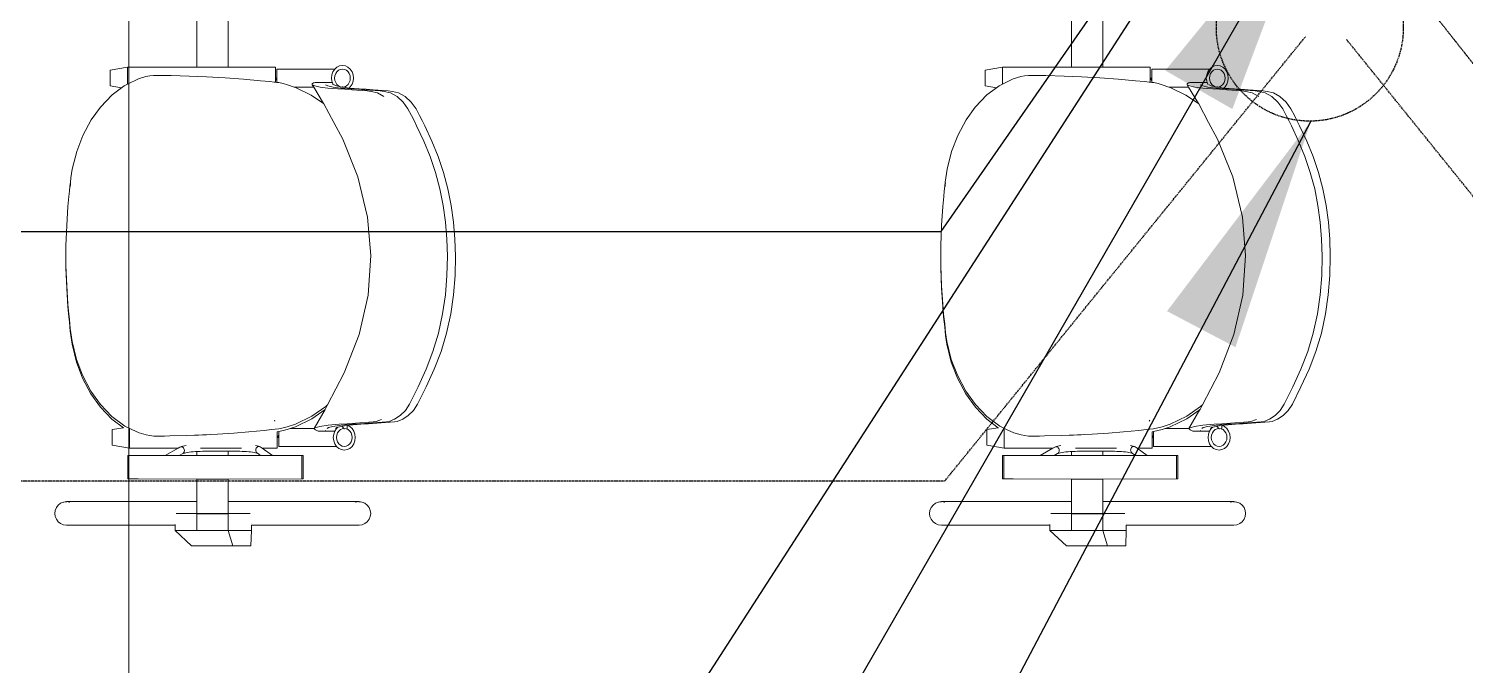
# Model space of a CAD drawing. Header units: millimetres. Extents: x -280308 to 6402717, y -14 to 2073074.
# Drawn here: x 3407 to 5239, y 343428 to 344240 of the extents above; entities that cross this region are included whole.
import ezdxf
from ezdxf.enums import TextEntityAlignment as Align

# ---------------------------------------------------------------- set-up
doc = ezdxf.new("R2010")
doc.units = ezdxf.units.MM
for name, pattern in [('DASHDOT', [1, 0.5, -0.25, 0, -0.25]), ('DASHED2', [0.375, 0.25, -0.125]), ('I02_HIDDEN', [6, 4, -2])]:
    doc.linetypes.add(name, pattern=pattern)
doc.layers.get('0').update_dxf_attribs({"lineweight": 0})
for name, color, linetype, lineweight, true_color in [('-P-ABK', 7, 'Continuous', 30, 0x05ffff), ('P-AKK', 7, 'DASHDOT', 30, 0xffff05), ('P-AKT', 7, 'Continuous', 30, 0xfe0101)]:
    doc.layers.add(name, color=color, linetype=linetype, lineweight=lineweight, true_color=true_color)
for name, color, linetype, lineweight in [('A-Furn', 250, 'Continuous', 0), ('A-FURN-EQPM', 177, 'Continuous', 0), ('A-Z22-T-Anno_Text', 152, 'Continuous', 9), ('A-Z774-E-Hidden', 142, 'I02_HIDDEN', 0)]:
    doc.layers.add(name, color=color, linetype=linetype, lineweight=lineweight)
doc.styles.add('SKALA1-200', font='simplex.shx', dxfattribs={"height": 0.3})
doc.styles.add('TGF_A', font='arial.ttf')
doc.dimstyles.new('SKALA1-200', dxfattribs={"dimtxt": 0.3, "dimasz": 0.3, "dimexe": 0.18, "dimexo": 0.0625, "dimgap": 0.08, "dimtad": 1, "dimdec": 0, "dimlfac": 2000, "dimzin": 12, "dimdsep": 46, "dimtxsty": 'SKALA1-200', "dimblk": 'DOTSMALL', "dimcen": 0.09, "dimclrd": 256, "dimclrt": 11, "dimadec": 0, "dimazin": 0, "dimtfac": 1, "dimtdec": 0, "dimtix": 1, "dimtofl": 0, "dimtmove": 2, "dimatfit": 1, "dimfxl": 0.18, "dimtolj": 1, "dimtzin": 0, "dimlwe": -1, "dimarcsym": 0})

# ---------------------------------------------------------------- blocks, each defined once
blk = doc.blocks.new('kursi 2')
at = {"color": 0, "linetype": 'ByBlock', "lineweight": -2}
for p, q in [((149114.6, 67640.7), (149114.6, 67575.1)), ((149154.6, 67640.7), (149154.6, 67575.1)), ((149026.4, 67575.1), (149004.4, 67571.3)), ((149004.4, 67551.5), (149004.4, 67571.3)), ((149114.6, 67575.1), (149026.4, 67575.1)), ((149026.4, 67553.5), (149026.4, 67575.1)), ((149154.6, 67575.1), (149114.6, 67575.1)), ((149215.1, 67575.1), (149154.6, 67575.1)), ((149215.1, 67556), (149215.1, 67575.1)), ((149290.8, 67572.9), (149216.9, 67572.9)), ((149216.9, 67555.8), (149216.9, 67572.9)), ((149288.4, 67569.5), (149287, 67565.6)), ((149290.6, 67572.8), (149288.4, 67569.5)), ((149290.8, 67572.9), (149290.6, 67572.8)), ((149293.5, 67575.4), (149290.8, 67572.9)), ((149291.9, 67567.2), (149290.9, 67564.4)), ((149293.5, 67569.5), (149291.9, 67567.2)), ((149296.9, 67577), (149293.5, 67575.4)), ((149295.5, 67571.4), (149293.5, 67569.5)), ((149298, 67572.5), (149295.5, 67571.4)), ((149300.5, 67577.5), (149296.9, 67577)), ((149300.5, 67572.9), (149298, 67572.5)), ((149304.2, 67577), (149300.5, 67577.5)), ((149303.1, 67572.5), (149300.5, 67572.9)), ((149305.5, 67571.4), (149303.1, 67572.5)), ((149307.5, 67575.4), (149304.2, 67577)), ((149307.6, 67569.5), (149305.5, 67571.4)), ((149310.4, 67572.8), (149307.5, 67575.4)), ((149309.2, 67567.2), (149307.6, 67569.5)), ((149310.2, 67564.4), (149309.2, 67567.2)), ((149312.7, 67569.5), (149310.4, 67572.8)), ((149314.1, 67565.6), (149312.7, 67569.5)), ((149018.9, 67549), (149004.4, 67551.5)), ((149018.9, 67549), (149006.6, 67539.8)), ((149022.2, 67551.4), (149018.9, 67549)), ((149022.2, 67551.4), (149026.4, 67553.5)), ((149026.4, 67553.5), (149040.3, 67560.4)), ((149040.3, 67560.4), (149049.8, 67563.2)), ((149049.8, 67563.2), (149054.7, 67564.2)), ((149054.7, 67564.2), (149059.7, 67564.8)), ((149059.7, 67564.8), (149065.3, 67564.8)), ((149065.3, 67564.8), (149070.8, 67564.8)), ((149070.8, 67564.8), (149081.9, 67564.6)), ((149105.2, 67563.9), (149081.9, 67564.6)), ((149127.3, 67563), (149105.2, 67563.9)), ((149150.8, 67561.6), (149127.3, 67563)), ((149174.3, 67559.9), (149150.8, 67561.6)), ((149174.3, 67559.9), (149196.1, 67558)), ((149196.1, 67558), (149207.8, 67556.8)), ((149207.8, 67556.8), (149213.6, 67556.2)), ((149213.6, 67556.2), (149215.1, 67556)), ((149216.9, 67561.4), (149215.1, 67561.4)), ((149216.9, 67558.4), (149215.1, 67561.4)), ((149215.1, 67556), (149216.9, 67555.8)), ((149216.9, 67555.8), (149219.5, 67555.5)), ((149219.5, 67555.5), (149224.9, 67554.3)), ((149224.9, 67554.3), (149230.2, 67552.8)), ((149230.2, 67552.8), (149238.8, 67549.9)), ((149238.8, 67549.9), (149240.5, 67549.4)), ((149238.8, 67549.9), (149263.8, 67549.9)), ((149260.5, 67539.7), (149240.5, 67549.4)), ((149263.6, 67555.2), (149261.9, 67553.8)), ((149261.9, 67553.8), (149262, 67552.7)), ((149262, 67552.7), (149265.3, 67551.4)), ((149262, 67552.7), (149263.8, 67549.9)), ((149264.5, 67555.4), (149263.6, 67555.2)), ((149263.8, 67549.9), (149276.5, 67528.8)), ((149265.7, 67555.6), (149264.5, 67555.4)), ((149265.3, 67551.4), (149271.9, 67549.8)), ((149282.4, 67555.7), (149265.7, 67555.6)), ((149271.9, 67549.8), (149281.9, 67548.5)), ((149278.7, 67552.8), (149278.8, 67552.8)), ((149278.8, 67552.8), (149282, 67551.5)), ((149282, 67551.5), (149288.6, 67549.9)), ((149283.8, 67555.6), (149282.4, 67555.7)), ((149283.8, 67555.6), (149282.4, 67555.6)), ((149287.6, 67555.6), (149283.8, 67555.6)), ((149287, 67565.6), (149286.5, 67561.4)), ((149286.5, 67561.4), (149287, 67557.2)), ((149287, 67557.2), (149287.6, 67555.6)), ((149287.6, 67555.6), (149288.4, 67553.4)), ((149288.4, 67553.4), (149288.9, 67552.7)), ((149288.6, 67549.9), (149298.6, 67548.6)), ((149290.1, 67552.6), (149292.7, 67551.5)), ((149290.9, 67564.4), (149290.5, 67561.4)), ((149290.5, 67561.4), (149290.9, 67558.4)), ((149290.9, 67558.4), (149291.9, 67555.7)), ((149291.9, 67555.7), (149293.5, 67553.3)), ((149292.7, 67551.5), (149299.2, 67549.9)), ((149293.5, 67553.3), (149295.5, 67551.5)), ((149295.5, 67551.5), (149298, 67550.3)), ((149298, 67550.3), (149300.5, 67549.9)), ((149299.2, 67549.9), (149300, 67549.8)), ((149300, 67549.8), (149304.2, 67549.3)), ((149300.5, 67549.9), (149300.5, 67550.8)), ((149300.5, 67549.9), (149303.1, 67550.3)), ((149303.1, 67550.3), (149304.2, 67550.8)), ((149304.2, 67550.8), (149305.5, 67551.5)), ((149304.2, 67549.3), (149304.2, 67550.8)), ((149304.2, 67549.3), (149308.9, 67548.6)), ((149305.5, 67551.5), (149307.6, 67553.3)), ((149307.6, 67553.3), (149309.2, 67555.7)), ((149308.9, 67548.6), (149310.4, 67550)), ((149309.2, 67555.7), (149310.2, 67558.4)), ((149310.5, 67561.4), (149310.2, 67564.4)), ((149310.2, 67558.4), (149310.5, 67561.4)), ((149310.4, 67550), (149312.7, 67553.4)), ((149312.7, 67553.4), (149314.1, 67557.2)), ((149314.5, 67561.4), (149314.1, 67565.6)), ((149314.1, 67557.2), (149314.5, 67561.4)), ((149006.6, 67539.8), (148991.9, 67524.4)), ((149276.5, 67528.8), (149260.5, 67539.7)), ((149281.9, 67548.5), (149294.8, 67547.6)), ((149294.8, 67547.6), (149303.4, 67547.1)), ((149298.6, 67548.6), (149311.5, 67547.7)), ((149303.4, 67547.1), (149312.5, 67546.5)), ((149308.9, 67548.6), (149309.2, 67548.6)), ((149309.2, 67548.6), (149322, 67547.7)), ((149311.5, 67547.7), (149320.1, 67547.2)), ((149332, 67545), (149312.5, 67546.5)), ((149320.1, 67547.2), (149329.2, 67546.5)), ((149322, 67547.7), (149330.6, 67547.2)), ((149348.6, 67545.1), (149329.2, 67546.5)), ((149330.6, 67547.2), (149339.7, 67546.5)), ((149332, 67545), (149337.1, 67544.4)), ((149337.1, 67544.4), (149345, 67542.6)), ((149359, 67545.1), (149339.7, 67546.5)), ((149345, 67542.6), (149353.4, 67537.8)), ((149348.6, 67545.1), (149353.8, 67544.4)), ((149353.8, 67544.4), (149361.7, 67542.6)), ((149359, 67545.1), (149364.2, 67544.4)), ((149361.7, 67542.6), (149370.1, 67537.9)), ((149364.2, 67544.4), (149372.1, 67542.6)), ((149370.1, 67537.9), (149377.9, 67530.8)), ((149372.1, 67542.6), (149380.4, 67537.9)), ((149377.9, 67530.8), (149384, 67522.1)), ((149380.4, 67537.9), (149388.2, 67530.8)), ((149388.2, 67530.8), (149394.3, 67522.1)), ((148991.9, 67524.4), (148980.1, 67508.1)), ((149276.5, 67528.8), (149276.8, 67528.3)), ((149289.4, 67504.7), (149276.8, 67528.3)), ((149384, 67522.1), (149388.4, 67513.7)), ((149388.4, 67513.7), (149391.8, 67507.1)), ((149394.3, 67522.1), (149398.8, 67513.7)), ((149398.8, 67513.7), (149402.1, 67507.1)), ((148980.1, 67508.1), (148969.4, 67488.1)), ((149300.8, 67483.3), (149289.4, 67504.7)), ((149391.8, 67507.1), (149395.1, 67500.5)), ((149395.1, 67500.5), (149404.2, 67480.9)), ((149402.1, 67507.1), (149405.4, 67500.5)), ((149405.4, 67500.5), (149414.5, 67480.9)), ((148969.4, 67488.1), (148961.6, 67467.8)), ((149320.2, 67435.5), (149300.8, 67483.3)), ((149404.2, 67480.9), (149412.3, 67461.1)), ((149414.5, 67480.9), (149422.6, 67461.1)), ((148961.6, 67467.8), (148955.8, 67445.1)), ((149412.3, 67461.1), (149419.1, 67440.9)), ((149422.6, 67461.1), (149429.4, 67440.9)), ((148954.1, 67434.2), (148955.8, 67445.1)), ((149419.1, 67440.9), (149424.7, 67420.2)), ((149429.4, 67440.9), (149435, 67420.2)), ((148952.3, 67416.9), (148953, 67423.3)), ((148953, 67423.3), (148953.5, 67428.7)), ((148953.3, 67423.2), (148953.5, 67425.3)), ((148953.5, 67428.7), (148954.1, 67434.2)), ((148953.5, 67425.3), (148953.7, 67427.5)), ((149332.6, 67383.9), (149320.2, 67435.5)), ((148950.4, 67397.5), (148951.6, 67410.4)), ((148951.6, 67410.4), (148952.3, 67416.9)), ((149424.7, 67420.2), (149428.9, 67398.8)), ((149435, 67420.2), (149439.2, 67398.8)), ((148948.8, 67373.4), (148950.4, 67397.5)), ((149336.5, 67334.8), (149332.6, 67383.9)), ((149428.9, 67398.8), (149431.9, 67377.4)), ((149439.2, 67398.8), (149442.2, 67377.4)), ((148948.8, 67373.4), (148947.9, 67347.3)), ((149431.9, 67377.4), (149433.6, 67355.9)), ((149442.2, 67377.4), (149443.9, 67355.9)), ((148947.9, 67347.3), (148947.9, 67343.8)), ((149433.6, 67355.9), (149434.3, 67334.3)), ((149443.9, 67355.9), (149444.6, 67334.3)), ((148947.9, 67343.8), (148947.9, 67343.8)), ((148947.9, 67343.8), (148947.9, 67322.2)), ((149333.1, 67284.3), (149336.5, 67334.8)), ((149434.3, 67334.3), (149433.8, 67309.4)), ((149444.6, 67334.3), (149444.1, 67309.4)), ((148947.9, 67322.2), (148948.8, 67296.7)), ((148947.9, 67322.2), (148947.9, 67318.8)), ((148947.9, 67318.8), (148948.8, 67293.3)), ((148948.8, 67296.7), (148950.3, 67273.1)), ((148948.8, 67293.3), (148950.3, 67269.7)), ((149433.8, 67309.4), (149431.8, 67284.9)), ((149444.1, 67309.4), (149442.1, 67284.9)), ((149321.8, 67234.3), (149333.1, 67284.3)), ((149431.8, 67284.9), (149428.2, 67260.5)), ((149442.1, 67284.9), (149438.5, 67260.5)), ((148951.5, 67260.3), (148950.3, 67273.1)), ((148951.5, 67256.8), (148950.3, 67269.7)), ((148952.2, 67253.9), (148951.5, 67260.3)), ((148952.2, 67250.5), (148951.5, 67256.8)), ((149428.2, 67260.5), (149422.9, 67236.1)), ((149438.5, 67260.5), (149433.2, 67236.1)), ((148952.9, 67247.6), (148952.2, 67253.9)), ((148952.9, 67244.1), (148952.2, 67250.5)), ((148953.3, 67242), (148952.9, 67247.6)), ((148953.3, 67238.5), (148952.9, 67244.1)), ((148953.9, 67236.4), (148953.3, 67242)), ((148953.9, 67232.9), (148953.3, 67238.5)), ((148955.6, 67225.3), (148953.9, 67236.4)), ((148955.6, 67221.9), (148953.9, 67232.9)), ((148961.3, 67202.4), (148955.6, 67225.3)), ((148961.3, 67198.9), (148955.6, 67221.9)), ((149302.7, 67185.3), (149321.8, 67234.3)), ((149422.9, 67236.1), (149415.9, 67212.7)), ((149433.2, 67236.1), (149426.2, 67212.7)), ((148961.3, 67202.4), (148969.1, 67182.1)), ((149415.9, 67212.7), (149407.1, 67189.8)), ((149426.2, 67212.7), (149417.5, 67189.8)), ((148961.3, 67198.9), (148969.1, 67178.6)), ((149281.6, 67144.6), (149302.7, 67185.3)), ((149407.1, 67189.8), (149396.9, 67167.3)), ((149417.5, 67189.8), (149407.2, 67167.3)), ((148969.1, 67182.1), (148979.7, 67162.1)), ((148969.1, 67178.6), (148979.7, 67158.6)), ((149396.9, 67167.3), (149386, 67145.4)), ((149407.2, 67167.3), (149396.3, 67145.4)), ((148979.7, 67162.1), (148992, 67144.8)), ((148979.7, 67158.6), (148992, 67141.4)), ((148992, 67144.8), (149006.4, 67129.7)), ((148992, 67141.4), (149006.4, 67126.3)), ((149006.4, 67129.7), (149023, 67117.4)), ((149261.5, 67130.2), (149240.4, 67120)), ((149261.5, 67130.2), (149279.3, 67142.5)), ((149261.5, 67126.8), (149278.5, 67138.4)), ((149278.4, 67138.3), (149264.3, 67114.4)), ((149278.4, 67138.3), (149278.5, 67138.4)), ((149278.5, 67138.4), (149281.6, 67144.6)), ((149279.3, 67142.5), (149281.6, 67144.6)), ((149374.2, 67130.8), (149367, 67126)), ((149380.8, 67137.4), (149374.2, 67130.8)), ((149384.5, 67130.8), (149377.4, 67126)), ((149386, 67145.4), (149380.8, 67137.4)), ((149391.1, 67137.4), (149384.5, 67130.8)), ((149396.3, 67145.4), (149391.1, 67137.4)), ((149006.4, 67126.3), (149021.2, 67115.3)), ((149021.2, 67115.3), (149006.7, 67112.8)), ((149006.7, 67112.8), (149006.7, 67092.9)), ((149021.2, 67115.3), (149021.3, 67115.2)), ((149023, 67117.4), (149031.8, 67113.2)), ((149028.7, 67114.1), (149028.7, 67089.2)), ((149031.8, 67113.2), (149041.1, 67108.8)), ((149161.8, 67108.5), (149181, 67110)), ((149181, 67110), (149200.5, 67111.8)), ((149209.9, 67112.8), (149200.5, 67111.8)), ((149214.6, 67113.3), (149209.9, 67112.8)), ((149214.4, 67123.7), (149213.8, 67124.8)), ((149219.3, 67113.8), (149214.6, 67113.3)), ((149219.2, 67110.4), (149217.4, 67110.2)), ((149217.4, 67110.2), (149217.4, 67110.2)), ((149217.4, 67089.2), (149217.4, 67110.2)), ((149219.3, 67110.4), (149219.2, 67110.4)), ((149219.2, 67110.4), (149219.2, 67091.4)), ((149224.7, 67115), (149219.3, 67113.8)), ((149224.7, 67111.6), (149219.3, 67110.4)), ((149230, 67116.5), (149224.7, 67115)), ((149230, 67113), (149224.7, 67111.6)), ((149240.4, 67120), (149230, 67116.5)), ((149234, 67114.4), (149230, 67113)), ((149240.4, 67116.5), (149234, 67114.4)), ((149234, 67114.4), (149264.3, 67114.4)), ((149261.5, 67126.8), (149240.4, 67116.5)), ((149265.8, 67115.3), (149264.2, 67114.2)), ((149264.3, 67114.4), (149264.2, 67114.2)), ((149264.2, 67114.2), (149264.9, 67113.6)), ((149264.9, 67113.6), (149266.1, 67112.6)), ((149271.6, 67116.9), (149265.8, 67115.3)), ((149266.1, 67112.6), (149267.7, 67111.7)), ((149267.7, 67111.7), (149269.4, 67110.9)), ((149280.2, 67110.9), (149269.4, 67110.9)), ((149282.2, 67118.5), (149271.6, 67116.9)), ((149278.6, 67111.7), (149280.2, 67110.9)), ((149286, 67111), (149280.2, 67110.9)), ((149280.2, 67110.9), (149280.3, 67110.9)), ((149290.7, 67110.9), (149280.3, 67110.9)), ((149281, 67114.4), (149280.9, 67114.3)), ((149282.5, 67115.4), (149281, 67114.4)), ((149296.5, 67119.6), (149282.2, 67118.5)), ((149288.3, 67117), (149282.5, 67115.4)), ((149298.9, 67118.6), (149288.3, 67117)), ((149289.3, 67107), (149290.7, 67110.9)), ((149290.7, 67110.9), (149292.9, 67114.2)), ((149290.7, 67110.9), (149290.7, 67110.9)), ((149293.2, 67115.4), (149291.7, 67114.3)), ((149292.9, 67114.2), (149294.7, 67115.8)), ((149294.7, 67115.8), (149293.2, 67115.4)), ((149294.2, 67108.6), (149295.8, 67111)), ((149299, 67117), (149294.7, 67115.8)), ((149295.8, 67111), (149297.8, 67112.8)), ((149306.5, 67120.3), (149296.5, 67119.6)), ((149297.8, 67112.8), (149300.2, 67114)), ((149313.2, 67119.7), (149298.9, 67118.6)), ((149300.1, 67117.1), (149299, 67117)), ((149306.5, 67118.1), (149300.1, 67117.1)), ((149302, 67114.5), (149300.1, 67117.1)), ((149300.2, 67114), (149302.8, 67114.4)), ((149302.8, 67114.4), (149305.4, 67114)), ((149302.8, 67114.4), (149302.8, 67113.5)), ((149305.4, 67114), (149306.5, 67113.5)), ((149317.2, 67121.1), (149306.5, 67120.3)), ((149306.9, 67118.2), (149306.5, 67118.1)), ((149306.5, 67118.1), (149306.5, 67113.5)), ((149306.5, 67113.5), (149307.8, 67112.8)), ((149309.5, 67118.6), (149306.9, 67118.2)), ((149306.9, 67118.2), (149309.8, 67116.8)), ((149307.8, 67112.8), (149309.9, 67111)), ((149323.8, 67119.7), (149309.5, 67118.6)), ((149309.8, 67116.8), (149312.7, 67114.2)), ((149309.9, 67111), (149311.5, 67108.6)), ((149312.7, 67114.2), (149315, 67110.9)), ((149323.2, 67120.3), (149313.2, 67119.7)), ((149315, 67110.9), (149316.4, 67107)), ((149317.2, 67121.1), (149339.8, 67122.8)), ((149333.9, 67121.1), (149323.2, 67120.3)), ((149333.7, 67120.3), (149323.8, 67119.7)), ((149344.3, 67121.1), (149333.7, 67120.3)), ((149333.9, 67121.1), (149356.5, 67122.9)), ((149343.4, 67123.1), (149339.8, 67122.8)), ((149350.3, 67125.9), (149343.4, 67123.1)), ((149344.3, 67121.1), (149366.9, 67122.9)), ((149360.1, 67123.2), (149356.5, 67122.9)), ((149367, 67126), (149360.1, 67123.2)), ((149370.4, 67123.2), (149366.9, 67122.9)), ((149377.4, 67126), (149370.4, 67123.2)), ((149028.7, 67089.2), (149006.7, 67092.9)), ((149050.3, 67106.2), (149041.1, 67108.8)), ((149055, 67105.2), (149050.3, 67106.2)), ((149059.8, 67104.5), (149055, 67105.2)), ((149064.9, 67104.5), (149059.8, 67104.5)), ((149070, 67104.6), (149064.9, 67104.5)), ((149073.6, 67104.6), (149070, 67104.6)), ((149080.2, 67104.7), (149073.6, 67104.6)), ((149101.4, 67105.3), (149080.2, 67104.7)), ((149094.2, 67090.9), (149093.3, 67090.5)), ((149094.2, 67090.9), (149095.4, 67091.4)), ((149095.1, 67091), (149094.2, 67090.9)), ((149096.1, 67090.8), (149095.1, 67091)), ((149095.4, 67091.4), (149097, 67091.8)), ((149097, 67090.3), (149096.1, 67090.8)), ((149097, 67091.8), (149098.9, 67092.3)), ((149098.9, 67092.3), (149101, 67092.6)), ((149111.8, 67105.6), (149101.4, 67105.3)), ((149117, 67105.8), (149111.8, 67105.6)), ((149122.2, 67106), (149117, 67105.8)), ((149126.9, 67106.3), (149122.2, 67106)), ((149131.7, 67106.5), (149126.9, 67106.3)), ((149141.1, 67107), (149131.7, 67106.5)), ((149161.8, 67108.5), (149141.1, 67107)), ((149189.7, 67092.6), (149191.6, 67092.3)), ((149191.2, 67090), (149192, 67090.8)), ((149191.6, 67092.3), (149193.4, 67091.8)), ((149192, 67090.8), (149192.9, 67091.3)), ((149192.9, 67091.3), (149193.8, 67091.5)), ((149193.4, 67091.8), (149194.8, 67091.4)), ((149193.8, 67091.5), (149194.8, 67091.4)), ((149194.8, 67091.4), (149195.7, 67091)), ((149195.7, 67091), (149198.2, 67089.2)), ((149219.2, 67105.8), (149217.4, 67102.9)), ((149219.2, 67102.9), (149217.4, 67102.9)), ((149293.1, 67091.4), (149219.2, 67091.4)), ((149288.8, 67102.9), (149289.3, 67107)), ((149289.3, 67098.7), (149288.8, 67102.9)), ((149290.7, 67094.8), (149289.3, 67098.7)), ((149292.9, 67091.5), (149290.7, 67094.8)), ((149292.8, 67102.9), (149293.2, 67105.8)), ((149293.2, 67099.9), (149292.8, 67102.9)), ((149293.1, 67091.4), (149292.9, 67091.5)), ((149295.8, 67088.9), (149293.1, 67091.4)), ((149293.2, 67105.8), (149294.2, 67108.6)), ((149294.2, 67097.1), (149293.2, 67099.9)), ((149295.8, 67094.7), (149294.2, 67097.1)), ((149297.8, 67092.9), (149295.8, 67094.7)), ((149300.2, 67091.7), (149297.8, 67092.9)), ((149302.8, 67091.4), (149300.2, 67091.7)), ((149305.4, 67091.7), (149302.8, 67091.4)), ((149307.8, 67092.9), (149305.4, 67091.7)), ((149309.9, 67094.7), (149307.8, 67092.9)), ((149312.7, 67091.5), (149309.8, 67088.9)), ((149311.5, 67097.1), (149309.9, 67094.7)), ((149311.5, 67108.6), (149312.5, 67105.8)), ((149312.5, 67099.9), (149311.5, 67097.1)), ((149312.5, 67105.8), (149312.8, 67102.9)), ((149312.8, 67102.9), (149312.5, 67099.9)), ((149315, 67094.8), (149312.7, 67091.5)), ((149316.4, 67098.7), (149315, 67094.8)), ((149316.4, 67107), (149316.8, 67102.9)), ((149316.8, 67102.9), (149316.4, 67098.7)), ((149026.7, 67079.8), (149026.7, 67079.8)), ((149026.7, 67079.8), (149026.7, 67049.9)), ((149026.7, 67079.8), (149026.8, 67079.8)), ((149026.8, 67079.8), (149026.9, 67079.8)), ((149026.9, 67079.8), (149027, 67079.8)), ((149027, 67079.8), (149027.2, 67079.8)), ((149027.2, 67079.8), (149027.4, 67079.8)), ((149027.4, 67079.8), (149027.6, 67079.8)), ((149027.6, 67079.8), (149027.9, 67079.8)), ((149027.9, 67079.8), (149028.1, 67079.8)), ((149028.1, 67079.8), (149028.1, 67049.9)), ((149028.1, 67079.8), (149028.4, 67079.8)), ((149028.4, 67079.8), (149029.5, 67079.8)), ((149090.9, 67089.2), (149028.7, 67089.2)), ((149029.5, 67079.8), (149040, 67079.8)), ((149040, 67079.8), (149041.3, 67079.8)), ((149041.3, 67079.8), (149059.5, 67079.8)), ((149059.5, 67079.8), (149060.6, 67079.8)), ((149060.6, 67079.8), (149074.5, 67079.7)), ((149074.5, 67079.8), (149090.9, 67089.2)), ((149074.5, 67079.7), (149074.5, 67079.8)), ((149074.5, 67079.8), (149079.4, 67079.7)), ((149080.2, 67079.8), (149079.4, 67079.7)), ((149080.2, 67079.8), (149092.4, 67079.7)), ((149090.9, 67089.2), (149093.3, 67090.5)), ((149092.4, 67079.8), (149096.8, 67082.2)), ((149092.4, 67079.7), (149092.4, 67079.8)), ((149092.4, 67079.8), (149099.6, 67079.7)), ((149096.8, 67082.2), (149097.5, 67082.5)), ((149096.8, 67082.2), (149097.2, 67082.5)), ((149097.7, 67089.6), (149097, 67090.3)), ((149097.2, 67082.5), (149097.9, 67083.2)), ((149097.5, 67082.5), (149099, 67082.9)), ((149098.3, 67088.6), (149097.7, 67089.6)), ((149097.9, 67083.2), (149098.5, 67084.1)), ((149098.7, 67087.5), (149098.3, 67088.6)), ((149098.5, 67084.1), (149098.8, 67085.1)), ((149098.9, 67086.3), (149098.7, 67087.5)), ((149098.8, 67085.1), (149098.9, 67086.3)), ((149099, 67082.9), (149100.7, 67083.3)), ((149100.1, 67079.7), (149099.6, 67079.7)), ((149100.1, 67079.7), (149114.6, 67079.7)), ((149100.7, 67083.3), (149102.8, 67083.7)), ((149102.8, 67083.7), (149105, 67084)), ((149105, 67084), (149107.5, 67084.3)), ((149107.5, 67084.3), (149110.2, 67084.6)), ((149110.2, 67084.6), (149113, 67084.8)), ((149113, 67084.8), (149114.6, 67084.9)), ((149114.6, 67084.9), (149116, 67085)), ((149114.6, 67084.9), (149114.6, 67079.7)), ((149114.6, 67079.7), (149119.9, 67079.7)), ((149119.1, 67085.1), (149116, 67085)), ((149119.1, 67085.1), (149122.1, 67085.2)), ((149171.8, 67089.2), (149119.6, 67089.2)), ((149120.1, 67079.7), (149119.9, 67079.7)), ((149120.1, 67079.7), (149140.2, 67079.7)), ((149122.1, 67085.2), (149125.4, 67085.2)), ((149125.4, 67085.2), (149154.6, 67085.2)), ((149140.2, 67079.7), (149140.3, 67079.7)), ((149154.6, 67079.7), (149140.3, 67079.7)), ((149154.6, 67085.2), (149154.6, 67079.7)), ((149154.6, 67085.2), (149166.3, 67085.2)), ((149154.6, 67079.7), (149160.2, 67079.7)), ((149160.2, 67079.7), (149160.6, 67079.7)), ((149160.6, 67079.7), (149180.1, 67079.8)), ((149166.3, 67085.2), (149169.5, 67085.2)), ((149169.5, 67085.2), (149172.4, 67085.1)), ((149172.4, 67085.1), (149175.3, 67085)), ((149175.3, 67085), (149178.2, 67084.8)), ((149178.2, 67084.8), (149180.9, 67084.6)), ((149180.1, 67079.8), (149180.8, 67079.7)), ((149196.1, 67079.8), (149180.8, 67079.7)), ((149180.9, 67084.6), (149183.4, 67084.3)), ((149183.4, 67084.3), (149185.8, 67084)), ((149185.8, 67084), (149187.9, 67083.7)), ((149187.9, 67083.7), (149189.8, 67083.3)), ((149189.8, 67083.3), (149191.4, 67082.9)), ((149190, 67086.8), (149190.2, 67088)), ((149190.1, 67085.6), (149190, 67086.8)), ((149190.5, 67084.5), (149190.1, 67085.6)), ((149190.2, 67088), (149190.6, 67089.1)), ((149191, 67083.6), (149190.5, 67084.5)), ((149190.6, 67089.1), (149191.2, 67090)), ((149191.8, 67082.9), (149191, 67083.6)), ((149191.4, 67082.9), (149192.1, 67082.7)), ((149191.8, 67082.9), (149192.1, 67082.7)), ((149192.1, 67082.7), (149196.1, 67079.8)), ((149196.2, 67079.7), (149196.1, 67079.8)), ((149196.2, 67079.7), (149199.8, 67079.8)), ((149217.4, 67089.2), (149198.2, 67089.2)), ((149198.2, 67089.2), (149211.1, 67079.8)), ((149199.8, 67079.8), (149200.8, 67079.8)), ((149211.1, 67079.8), (149200.8, 67079.8)), ((149219.2, 67079.8), (149211.1, 67079.8)), ((149211.1, 67079.8), (149211.1, 67079.8)), ((149219.2, 67079.8), (149220.5, 67079.8)), ((149220.5, 67079.8), (149238.2, 67079.8)), ((149238.2, 67079.8), (149239.7, 67079.8)), ((149239.7, 67079.8), (149247.1, 67079.9)), ((149247.1, 67079.9), (149247.9, 67079.9)), ((149248.5, 67079.9), (149247.9, 67079.9)), ((149248.6, 67079.8), (149248.5, 67079.9)), ((149248.6, 67079.8), (149249.1, 67079.9)), ((149248.6, 67079.8), (149248.6, 67049.9)), ((149249.1, 67079.9), (149249.2, 67079.8)), ((149249.2, 67079.8), (149249.6, 67079.9)), ((149249.6, 67079.9), (149249.6, 67079.8)), ((149249.6, 67079.8), (149250, 67079.8)), ((149250, 67079.8), (149250.3, 67079.8)), ((149250, 67079.8), (149250, 67079.8)), ((149250.3, 67079.8), (149250.3, 67079.8)), ((149250.3, 67079.8), (149250.3, 67049.9)), ((149299.2, 67087.3), (149295.8, 67088.9)), ((149302.8, 67086.8), (149299.2, 67087.3)), ((149306.5, 67087.3), (149302.8, 67086.8)), ((149309.8, 67088.9), (149306.5, 67087.3)), ((149026.7, 67049.9), (149026.7, 67049.9)), ((149026.9, 67049.9), (149026.7, 67049.9)), ((149026.9, 67049.9), (149027, 67049.9)), ((149027, 67049.9), (149027.2, 67049.9)), ((149027.9, 67049.9), (149027.2, 67049.9)), ((149027.9, 67049.9), (149028.1, 67049.9)), ((149040, 67049.9), (149028.1, 67049.9)), ((149114.6, 67049.8), (149040, 67049.9)), ((149114.6, 67049.8), (149114.6, 67021)), ((149154.6, 67049.8), (149114.6, 67049.8)), ((149248.6, 67049.9), (149154.6, 67049.8)), ((149154.6, 67049.8), (149154.6, 67021)), ((149248.6, 67049.9), (149249.2, 67049.9)), ((149249.2, 67049.9), (149249.6, 67049.9)), ((149250, 67050), (149249.6, 67049.9)), ((149250, 67050), (149250, 67049.9)), ((149250, 67049.9), (149250.3, 67049.9)), ((149250.3, 67049.9), (149250.3, 67049.9)), ((148938, 67016.6), (148941.1, 67018.9)), ((148941.1, 67018.9), (148944.7, 67020.4)), ((148944.7, 67020.4), (148948.6, 67021)), ((148945.2, 67020.4), (148948.8, 67020.9)), ((148948.8, 67020.9), (148948.6, 67021)), ((148948.9, 67021), (148948.8, 67020.9)), ((148948.9, 67021), (148949.1, 67021)), ((148949.1, 67021), (148953, 67020.4)), ((148949.1, 67021), (148952.5, 67020.4)), ((148949.1, 67021), (149114.6, 67021)), ((149114.6, 67021), (149114.6, 67006)), ((149154.6, 67021), (149154.6, 67006)), ((149321.1, 67021), (149154.6, 67021)), ((149321.1, 67021), (149317.2, 67020.4)), ((149321.1, 67021), (149317.7, 67020.4)), ((149321.1, 67021), (149321.2, 67021)), ((149321.3, 67020.9), (149321.2, 67021)), ((149321.6, 67021), (149321.3, 67020.9)), ((149324.9, 67020.4), (149321.3, 67020.9)), ((149325.5, 67020.4), (149321.6, 67021)), ((149329.1, 67018.9), (149325.5, 67020.4)), ((149332.2, 67016.6), (149329.1, 67018.9)), ((148933.6, 67006), (148934.1, 67009.8)), ((148934.1, 67002.1), (148933.6, 67006)), ((148934.1, 67009.8), (148935.6, 67013.5)), ((148935.6, 66998.5), (148934.1, 67002.1)), ((148935.6, 67013.5), (148938, 67016.6)), ((149114.6, 67006), (149088.4, 67006)), ((149154.6, 67006), (149114.6, 67006)), ((149114.6, 67006), (149114.6, 67005.4)), ((149154.6, 67005.4), (149114.6, 67005.4)), ((149114.6, 67005.4), (149114.6, 66984)), ((149154.6, 67006), (149154.6, 67005.4)), ((149182.7, 67006), (149154.6, 67006)), ((149154.6, 67005.4), (149154.6, 66984)), ((149334.6, 67013.5), (149332.2, 67016.6)), ((149336, 67009.8), (149334.6, 67013.5)), ((149334.6, 66998.5), (149336, 67002.1)), ((149336.6, 67006), (149336, 67009.8)), ((149336, 67002.1), (149336.6, 67006)), ((148938, 66995.3), (148935.6, 66998.5)), ((148941.1, 66993), (148938, 66995.3)), ((148944.7, 66991.5), (148941.1, 66993)), ((148948.6, 66991), (148944.7, 66991.5)), ((148948.6, 66991), (149087.1, 66991)), ((149087.1, 66991.6), (149087.1, 66991)), ((149087.1, 66991), (149087.1, 66984)), ((149087.1, 66984), (149108, 66964.4)), ((149114.6, 66984), (149087.1, 66984)), ((149154.6, 66984), (149114.6, 66984)), ((149154.6, 66984), (149160.6, 66964.4)), ((149184.4, 66984), (149154.6, 66984)), ((149184.4, 66984), (149183.8, 66964.4)), ((149184.4, 66991), (149184.3, 66991)), ((149184.4, 66993), (149184.4, 66992.9)), ((149184.4, 66991), (149184.4, 66984)), ((149184.4, 66991), (149321.6, 66991)), ((149321.6, 66991), (149325.5, 66991.5)), ((149325.5, 66991.5), (149329.1, 66993)), ((149329.1, 66993), (149332.2, 66995.3)), ((149332.2, 66995.3), (149334.6, 66998.5)), ((149108, 66964.4), (149160.6, 66964.4)), ((149160.6, 66964.4), (149183.8, 66964.4))]:
    blk.add_line(p, q, dxfattribs=at)
blk = doc.blocks.new('A$Ce288bb9c')
at = {"layer": 'A-Furn', "color": 0, "linetype": 'ByBlock', "lineweight": -2, "ltscale": 0.25}
for p in [(-118026.1, -73582.5), (-116910.4, -73582.5)]:
    blk.add_blockref('kursi 2', p, dxfattribs=at)
blk = doc.blocks.new('*U518')
at = {"layer": 'A-Z774-E-Hidden', "color": 0, "lineweight": -2}
blk.add_lwpolyline([(0, -4.61615), (2.72603, -4.61615, 0.414214), (2.85103, -4.49115), (2.85103, -1.09583, 0.414214), (2.72603, -0.97083), (0, -0.97083), (-0.91274, -0.97083, 0.414214), (-1.03774, -1.09583), (-1.03774, -4.49115, 0.414214), (-0.91274, -4.61615)], format="xyb", close=True, dxfattribs=at)
at = {"color": 7, "lineweight": -2, "style": 'TGF_A', "flags": 8}
for tag, height, p in [('NOTE1', 0.0625, (0, 0.3375)), ('DET', 0.09375, (0, 0.09612)), ('SHT', 0.075, (0, -0.10211)), ('NOTE2', 0.0625, (0, -0.39942))]:
    blk.add_attdef(tag, text='', height=height, dxfattribs=at).set_placement(p, align=Align.MIDDLE)
blk = doc.blocks.new('*U519')
at = {"layer": 'A-Z774-E-Hidden', "color": 0, "lineweight": -2}
blk.add_lwpolyline([(0, -6.1047), (2.61141, -6.1047, 0.414214), (2.73641, -5.9797), (2.73641, -1.09583, 0.414214), (2.61141, -0.97083), (0, -0.97083), (-1.71913, -0.97083, 0.414214), (-1.84413, -1.09583), (-1.84413, -5.9797, 0.414214), (-1.71913, -6.1047)], format="xyb", close=True, dxfattribs=at)
at = {"color": 7, "lineweight": -2, "style": 'TGF_A', "flags": 8}
for tag, height, p in [('NOTE1', 0.0625, (0, 0.3375)), ('DET', 0.09375, (0, 0.09612)), ('SHT', 0.075, (0, -0.10211)), ('NOTE2', 0.0625, (0, -0.39942))]:
    blk.add_attdef(tag, text='', height=height, dxfattribs=at).set_placement(p, align=Align.MIDDLE)
blk = doc.blocks.new('1')
at = {"layer": 'A-FURN-EQPM', "ltscale": 0.25}
blk.add_blockref('A$Ce288bb9c', (-27467.1, 350198.3), dxfattribs=at)
at = {"layer": 'A-Z22-T-Anno_Text', "color": 124, "lineweight": 20, "xscale": 4266.666666600002, "yscale": 4266.666666600002, "zscale": 4266.666666600002}
blk.add_blockref('*U518', (-8629.4, 355868.8), dxfattribs=at)
at = {"layer": 'A-Z22-T-Anno_Text', "color": 212, "lineweight": 20, "true_color": 0xdb0fdb, "xscale": 4266.666666600002, "yscale": 4266.666666600002, "zscale": 4266.666666600002}
blk.add_blockref('*U519', (11403.3, 355868.8), dxfattribs=at)
blk = doc.blocks.new('_DOTSMALL')
at = {"color": 0, "linetype": 'ByBlock', "const_width": 0.5}
blk.add_lwpolyline([(-0.0625, 0, 1), (0.0625, 0, 1)], format="xyb", close=True, dxfattribs=at)

msp = doc.modelspace()

# ---------------------------------------------------------------- linework, layer by layer
at = {"layer": '-P-ABK', "linetype": 'DASHED2', "ltscale": 5, "flags": 128}
for points in [[(-22065.5, 344866.9), (-22065.5, 343771.3), (-21899.5, 343663.2), (4575.5, 343663.2), (5035.4, 344229.9)], [(13540.2, 343663.2), (5542.3, 343663.2), (5088, 344226.2)]]:
    msp.add_lwpolyline(points, dxfattribs=at)
at = {"layer": '-P-ABK', "linetype": 'DASHED2', "ltscale": 5}
msp.add_circle((5041, 344241.4), 119.2, dxfattribs=at)
at = {"layer": 'P-AKK', "ltscale": 0.001}
msp.add_lwpolyline([(7835.6, 343808.6), (5555.7, 343808.6), (5061.7, 344432.7)], dxfattribs=at)
at = {"layer": 'P-AKT', "linetype": 'Continuous', "flags": 128}
msp.add_lwpolyline([(-21965.4, 345288.7), (-21965.4, 344036.2), (-21912, 343981.3), (4571, 343981.3), (5036.2, 344651.7)], dxfattribs=at)

# ---------------------------------------------------------------- block references
msp.add_blockref('1', (0, 0))

# ---------------------------------------------------------------- leaders
at = {"color": 252}
for points in [[(5048.7, 344618.9), (3414.7, 342084.9), (2639, 342084.9)], [(5049.3, 344422.1), (3414.7, 341585.5), (2639, 341585.5)], [(5042.4, 344122.2), (3414.7, 341032.4), (2639, 341032.4)]]:
    msp.add_leader(points, dimstyle='SKALA1-200', override={"dimasz": 300, "dimgap": 0.08, "dimtad": 0, "dimfxl": 150, "dimarcsym": 1}, dxfattribs=at)

doc.saveas('drawing.dxf')
